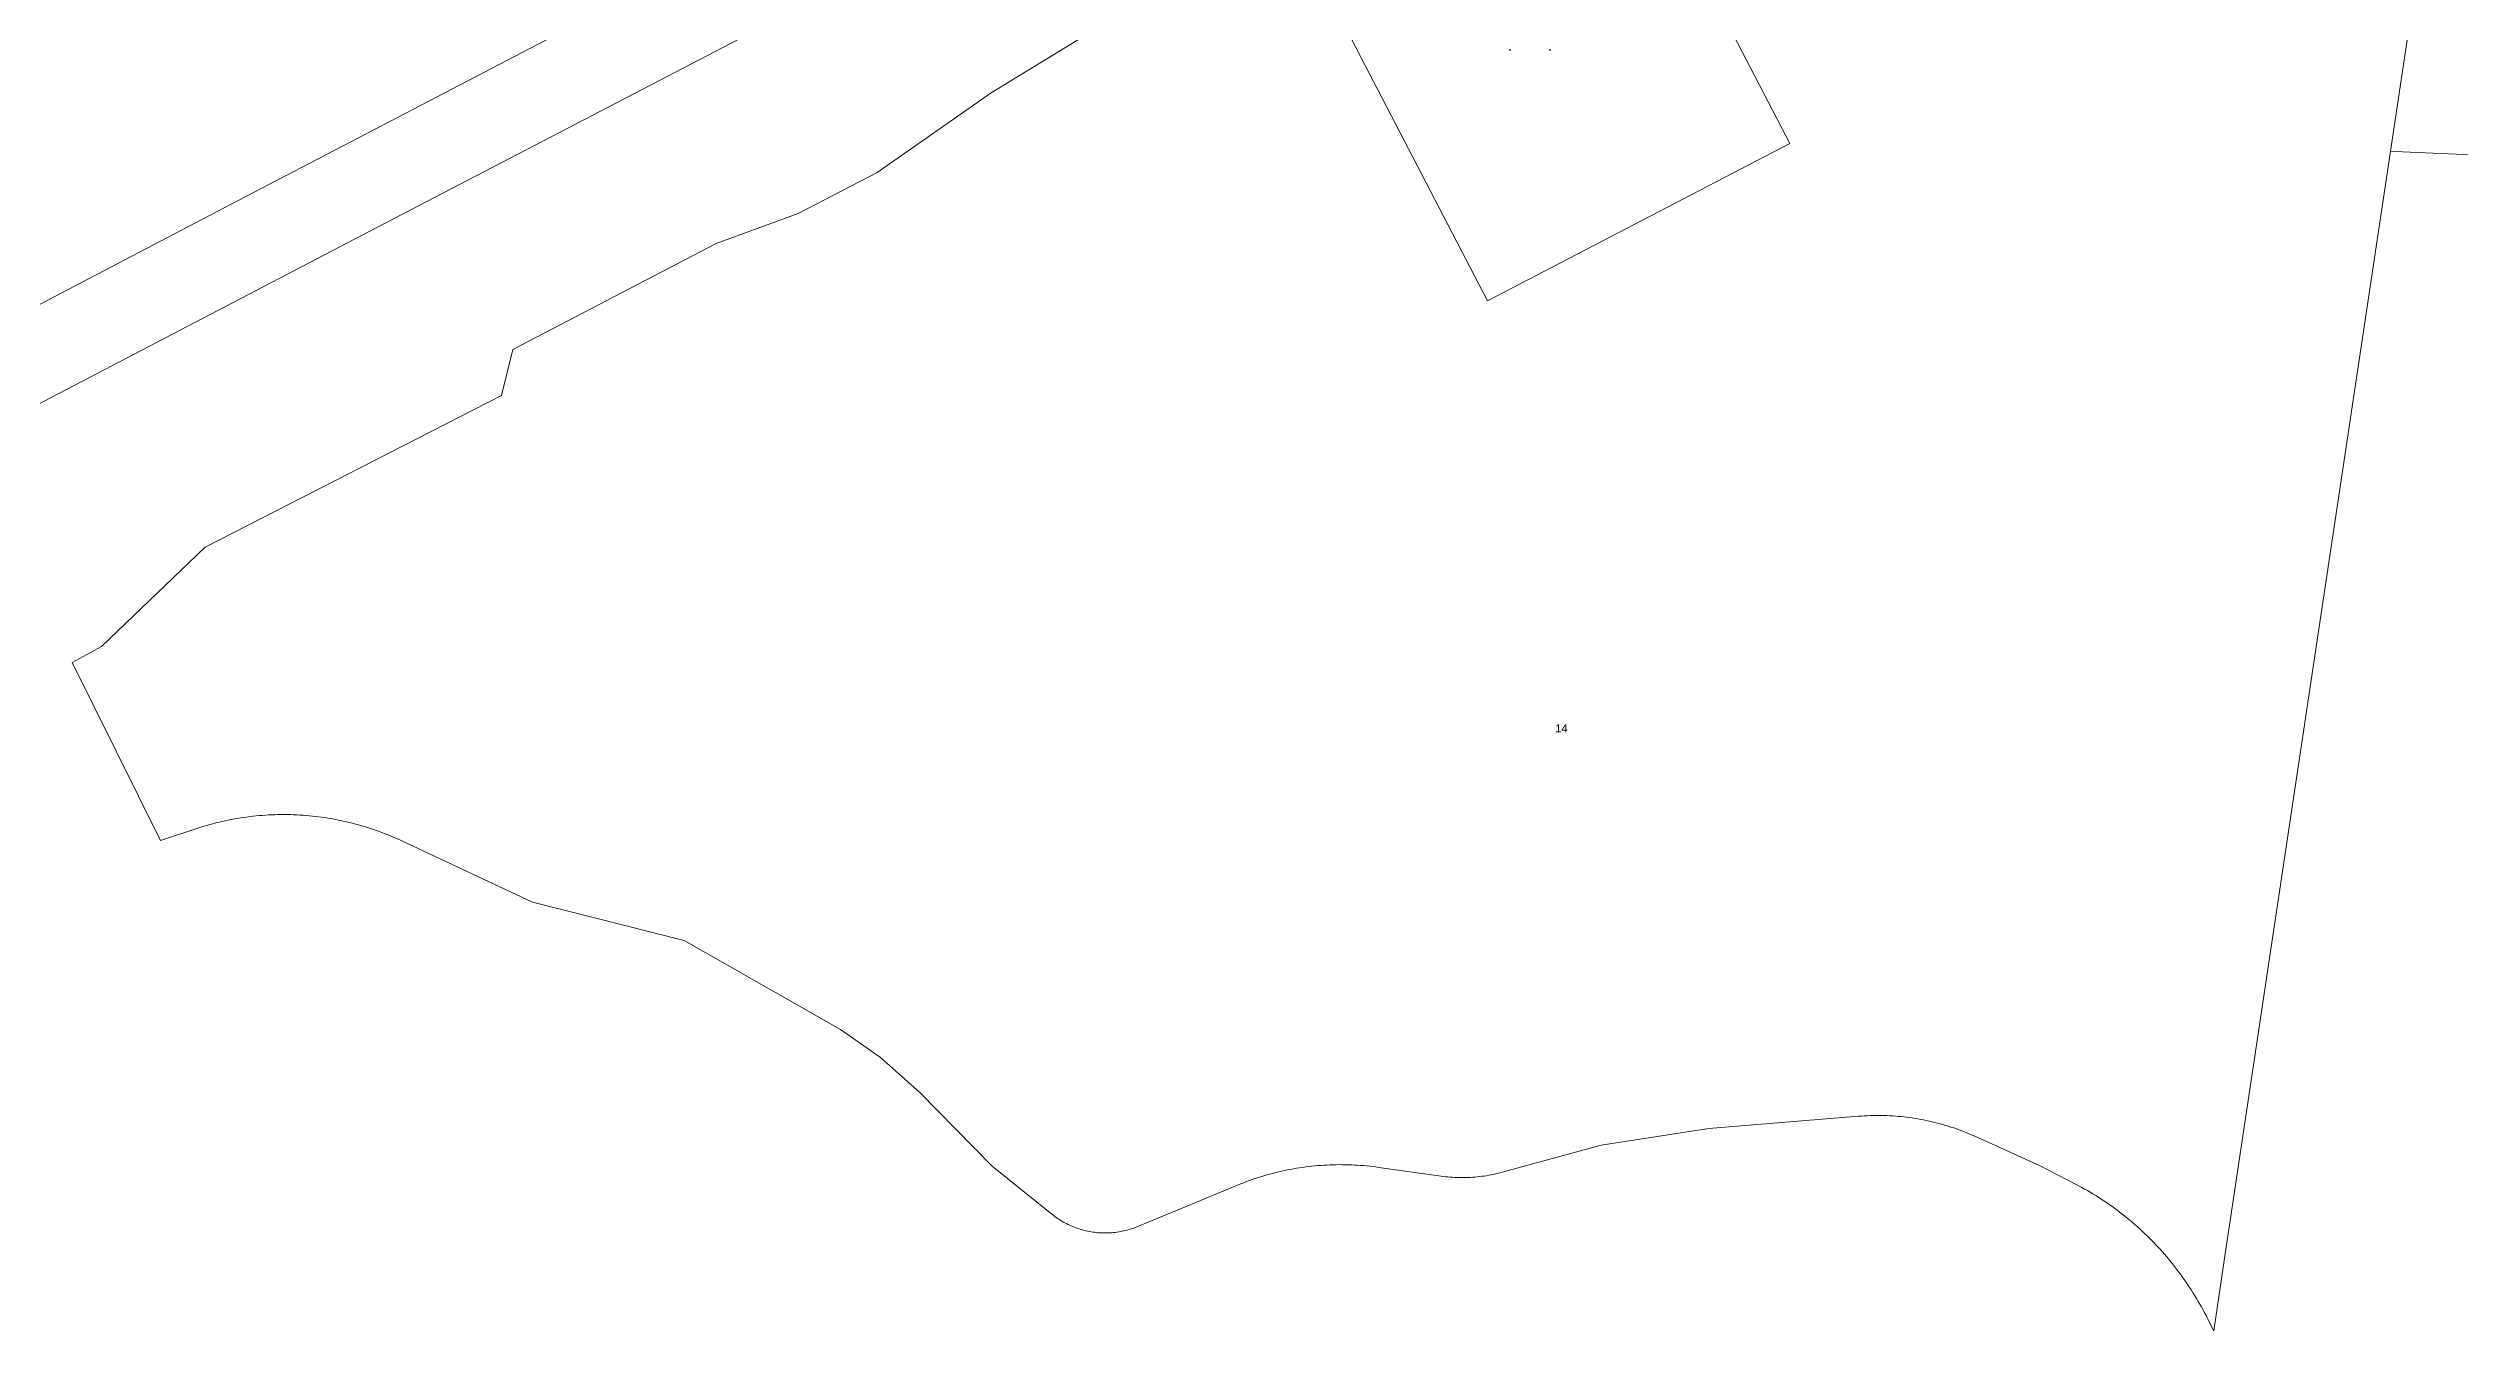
# Model space of a CAD drawing. Header units: metres. Extents: x 301589 to 305563, y 6268713 to 6270518.
# Drawn here: x 303031 to 303573, y 6268777 to 6269066 of the extents above; entities that cross this region are included whole.
import ezdxf

# ---------------------------------------------------------------- set-up
doc = ezdxf.new("R2010")
doc.units = ezdxf.units.M
doc.linetypes.add('Cable Exist UG', pattern=[8.2, 4, -1.2, 1.8, -1.2])
doc.layers.add('Cadastre Land Parcels_SP_EXT', color=7, linetype='Continuous', lineweight=5)
doc.layers.add('Cadastre Roads_SP_EXT', color=9, linetype='Continuous', lineweight=5)
doc.layers.add('Mains_TR_EXT', color=6, linetype='Continuous')
doc.styles.get("Standard").update_dxf_attribs({"font": 'arial.ttf'})

msp = doc.modelspace()

# ---------------------------------------------------------------- linework, layer by layer
at = {"layer": 'Cadastre Land Parcels_SP_EXT', "linetype": 'Continuous'}
for points in [[(303308.938, 6269096.485), (303242.68, 6269055.867), (303216.998, 6269037.995), (303199.237, 6269028.758), (303180.762, 6269021.974), (303135.027, 6268998.19), (303132.512, 6268987.849), (303065.838, 6268953.675), (303042.49, 6268931.343), (303035.893, 6268927.728), (303055.78, 6268887.673), (303063.521, 6268890.279), (303064.19, 6268890.501), (303064.861, 6268890.714), (303065.536, 6268890.92), (303066.212, 6268891.119), (303066.89, 6268891.309), (303067.57, 6268891.492), (303068.253, 6268891.668), (303068.937, 6268891.834), (303069.624, 6268891.994), (303070.312, 6268892.147), (303071.002, 6268892.29), (303071.693, 6268892.428), (303072.386, 6268892.557), (303073.08, 6268892.677), (303073.776, 6268892.79), (303074.472, 6268892.895), (303075.171, 6268892.993), (303075.87, 6268893.083), (303076.57, 6268893.164), (303077.271, 6268893.238), (303077.973, 6268893.303), (303078.675, 6268893.361), (303079.379, 6268893.411), (303080.082, 6268893.453), (303080.786, 6268893.487), (303081.491, 6268893.514), (303082.195, 6268893.532), (303082.901, 6268893.542), (303083.605, 6268893.544), (303084.31, 6268893.538), (303085.015, 6268893.525), (303085.719, 6268893.503), (303086.424, 6268893.474), (303087.128, 6268893.436), (303087.831, 6268893.392), (303088.535, 6268893.337), (303089.237, 6268893.276), (303089.938, 6268893.207), (303090.64, 6268893.13), (303091.339, 6268893.045), (303092.038, 6268892.953), (303092.736, 6268892.852), (303093.433, 6268892.744), (303094.129, 6268892.627), (303094.823, 6268892.503), (303095.516, 6268892.372), (303096.207, 6268892.231), (303096.897, 6268892.084), (303097.585, 6268891.929), (303098.271, 6268891.767), (303098.955, 6268891.595), (303099.638, 6268891.416), (303100.317, 6268891.231), (303100.996, 6268891.036), (303101.671, 6268890.836), (303102.346, 6268890.626), (303103.017, 6268890.41), (303103.686, 6268890.185), (303104.351, 6268889.953), (303105.015, 6268889.715), (303105.675, 6268889.468), (303106.334, 6268889.213), (303106.989, 6268888.952), (303107.641, 6268888.683), (303108.29, 6268888.407), (303108.936, 6268888.124), (303139.475, 6268873.872), (303173.564, 6268865.182), (303208.766, 6268845.201), (303217.749, 6268838.877), (303226.582, 6268831.003), (303242.866, 6268814.448), (303256.319, 6268803.637), (303256.626, 6268803.396), (303256.938, 6268803.16), (303257.254, 6268802.931), (303257.574, 6268802.708), (303257.9, 6268802.494), (303258.229, 6268802.284), (303258.563, 6268802.082), (303258.901, 6268801.886), (303259.242, 6268801.698), (303259.588, 6268801.516), (303259.937, 6268801.342), (303260.288, 6268801.176), (303260.645, 6268801.015), (303261.004, 6268800.863), (303261.365, 6268800.717), (303261.73, 6268800.579), (303262.099, 6268800.449), (303262.469, 6268800.325), (303262.841, 6268800.211), (303263.216, 6268800.103), (303263.593, 6268800.003), (303263.971, 6268799.911), (303264.352, 6268799.827), (303264.734, 6268799.749), (303265.118, 6268799.681), (303265.503, 6268799.62), (303265.889, 6268799.566), (303266.277, 6268799.521), (303266.665, 6268799.484), (303267.054, 6268799.455), (303267.443, 6268799.433), (303267.833, 6268799.419), (303268.223, 6268799.414), (303268.612, 6268799.416), (303269.002, 6268799.426), (303269.392, 6268799.445), (303269.781, 6268799.471), (303270.17, 6268799.506), (303270.556, 6268799.547), (303270.943, 6268799.597), (303271.33, 6268799.655), (303271.713, 6268799.722), (303272.096, 6268799.794), (303272.478, 6268799.876), (303272.857, 6268799.965), (303273.235, 6268800.062), (303273.61, 6268800.167), (303273.983, 6268800.279), (303274.354, 6268800.399), (303274.723, 6268800.527), (303275.089, 6268800.661), (303275.452, 6268800.804), (303275.812, 6268800.954), (303297.546, 6268809.962), (303298.179, 6268810.225), (303298.816, 6268810.483), (303299.455, 6268810.733), (303300.097, 6268810.976), (303300.743, 6268811.211), (303301.39, 6268811.44), (303302.04, 6268811.66), (303302.693, 6268811.874), (303303.348, 6268812.081), (303304.005, 6268812.28), (303304.665, 6268812.47), (303305.326, 6268812.654), (303305.99, 6268812.832), (303306.656, 6268813), (303307.324, 6268813.161), (303307.993, 6268813.315), (303308.665, 6268813.461), (303309.337, 6268813.6), (303310.012, 6268813.731), (303310.687, 6268813.855), (303311.364, 6268813.971), (303312.044, 6268814.079), (303312.723, 6268814.179), (303313.404, 6268814.273), (303314.085, 6268814.357), (303314.769, 6268814.434), (303315.452, 6268814.504), (303316.137, 6268814.567), (303316.822, 6268814.621), (303317.508, 6268814.668), (303318.194, 6268814.707), (303318.881, 6268814.738), (303319.568, 6268814.761), (303320.255, 6268814.777), (303320.943, 6268814.785), (303321.63, 6268814.784), (303322.318, 6268814.778), (303323.005, 6268814.763), (303323.692, 6268814.739), (303324.38, 6268814.709), (303325.066, 6268814.669), (303325.753, 6268814.623), (303326.438, 6268814.57), (303327.124, 6268814.507), (303327.808, 6268814.439), (303328.492, 6268814.36), (303329.174, 6268814.277), (303329.856, 6268814.184), (303343.863, 6268812.202), (303344.371, 6268812.134), (303344.881, 6268812.074), (303345.392, 6268812.022), (303345.903, 6268811.976), (303346.415, 6268811.939), (303346.928, 6268811.91), (303347.44, 6268811.888), (303347.953, 6268811.874), (303348.466, 6268811.868), (303348.978, 6268811.87), (303349.492, 6268811.878), (303350.004, 6268811.896), (303350.517, 6268811.92), (303351.028, 6268811.953), (303351.54, 6268811.992), (303352.051, 6268812.04), (303352.56, 6268812.095), (303353.07, 6268812.16), (303353.577, 6268812.231), (303354.084, 6268812.309), (303354.588, 6268812.395), (303355.093, 6268812.49), (303355.595, 6268812.59), (303356.097, 6268812.699), (303356.595, 6268812.817), (303357.093, 6268812.94), (303357.588, 6268813.073), (303379.912, 6268819.193), (303404.123, 6268822.896), (303437.776, 6268825.674), (303438.413, 6268825.723), (303439.05, 6268825.764), (303439.687, 6268825.797), (303440.324, 6268825.823), (303440.962, 6268825.841), (303441.601, 6268825.851), (303442.239, 6268825.853), (303442.878, 6268825.849), (303443.516, 6268825.836), (303444.154, 6268825.816), (303444.791, 6268825.786), (303445.429, 6268825.751), (303446.066, 6268825.708), (303446.703, 6268825.657), (303447.339, 6268825.598), (303447.974, 6268825.532), (303448.608, 6268825.457), (303449.241, 6268825.376), (303449.874, 6268825.285), (303450.505, 6268825.189), (303451.135, 6268825.083), (303451.765, 6268824.972), (303452.393, 6268824.852), (303453.019, 6268824.725), (303453.643, 6268824.59), (303454.266, 6268824.449), (303454.888, 6268824.298), (303455.507, 6268824.141), (303456.125, 6268823.976), (303456.74, 6268823.803), (303457.353, 6268823.625), (303457.965, 6268823.437), (303458.574, 6268823.243), (303459.18, 6268823.042), (303459.785, 6268822.833), (303460.386, 6268822.617), (303460.986, 6268822.394), (303461.582, 6268822.163), (303462.176, 6268821.926), (303462.766, 6268821.68), (303463.355, 6268821.43), (303463.939, 6268821.17), (303478.637, 6268814.552), (303486.73, 6268810.338), (303487.372, 6268810), (303488.01, 6268809.655), (303488.644, 6268809.303), (303489.275, 6268808.944), (303489.902, 6268808.579), (303490.524, 6268808.206), (303491.144, 6268807.828), (303491.758, 6268807.441), (303492.37, 6268807.048), (303492.976, 6268806.649), (303493.578, 6268806.243), (303494.176, 6268805.83), (303494.769, 6268805.412), (303495.359, 6268804.986), (303495.944, 6268804.555), (303496.524, 6268804.117), (303497.099, 6268803.672), (303497.669, 6268803.222), (303498.234, 6268802.766), (303498.795, 6268802.303), (303499.351, 6268801.834), (303499.901, 6268801.36), (303500.447, 6268800.88), (303500.987, 6268800.394), (303501.522, 6268799.901), (303502.053, 6268799.404), (303502.577, 6268798.901), (303503.096, 6268798.392), (303503.61, 6268797.878), (303504.118, 6268797.357), (303504.621, 6268796.832), (303505.118, 6268796.3), (303505.609, 6268795.765), (303506.094, 6268795.223), (303506.574, 6268794.677), (303507.048, 6268794.126), (303507.516, 6268793.569), (303507.977, 6268793.008), (303508.433, 6268792.44), (303508.883, 6268791.869), (303509.326, 6268791.293), (303509.764, 6268790.712), (303510.195, 6268790.126), (303510.62, 6268789.536), (303511.039, 6268788.941), (303511.451, 6268788.342), (303511.863, 6268787.74), (303512.269, 6268787.133), (303512.669, 6268786.522), (303513.063, 6268785.907), (303513.449, 6268785.287), (303513.828, 6268784.664), (303514.201, 6268784.036), (303514.567, 6268783.405), (303514.927, 6268782.77), (303515.278, 6268782.132), (303515.624, 6268781.49), (303515.961, 6268780.843), (303516.292, 6268780.194), (303517.676, 6268777.418), (303520.047, 6268793.242), (303557.457, 6269042.792), (303573.569, 6269150.266)], [(303573.569, 6269150.266), (303557.457, 6269042.792), (303558.954, 6269042.673), (303560.161, 6269042.62), (303594.645, 6269041.157)], [(303377.309, 6269131.091), (303422.356, 6269044.533), (303354.281, 6269009.127), (303308.962, 6269096.499)]]:
    msp.add_lwpolyline(points, dxfattribs=at)
at = {"layer": 'Cadastre Roads_SP_EXT', "linetype": 'Continuous'}
msp.add_lwpolyline([(303164.096, 6269056.625), (303294.377, 6269124.539), (303354.905, 6269156.092), (303361.81, 6269160.915), (303451.74, 6269223.736), (303445.447, 6269232.124), (303439.954, 6269239.442), (303371.176, 6269191.5), (303346.092, 6269174.002), (303300.628, 6269150.306), (303275.55, 6269137.217), (303232.989, 6269115.003), (303165.343, 6269079.769), (303163.638, 6269078.878), (303096.732, 6269043.928), (303076.529, 6269033.434), (303017.311, 6269002.462), (302963.238, 6268974.204), (302908.688, 6268945.752), (302851.831, 6268916.042), (302855.119, 6268906.89), (302858.553, 6268897.333), (303106.324, 6269026.618), (303164.096, 6269056.625)], close=True, dxfattribs=at)
at = {"layer": 'Mains_TR_EXT', "linetype": 'Cable Exist UG'}
for points in [[(303359.425, 6269065.336), (303359.425, 6269065.736)], [(303368.425, 6269065.336), (303368.425, 6269065.736)]]:
    msp.add_lwpolyline(points, dxfattribs=at)

# ---------------------------------------------------------------- texts
at = {"layer": 'Defpoints'}
msp.add_text('14', height=1.8, dxfattribs=at).set_placement((303369.535, 6268912.037))

doc.saveas('drawing.dxf')
